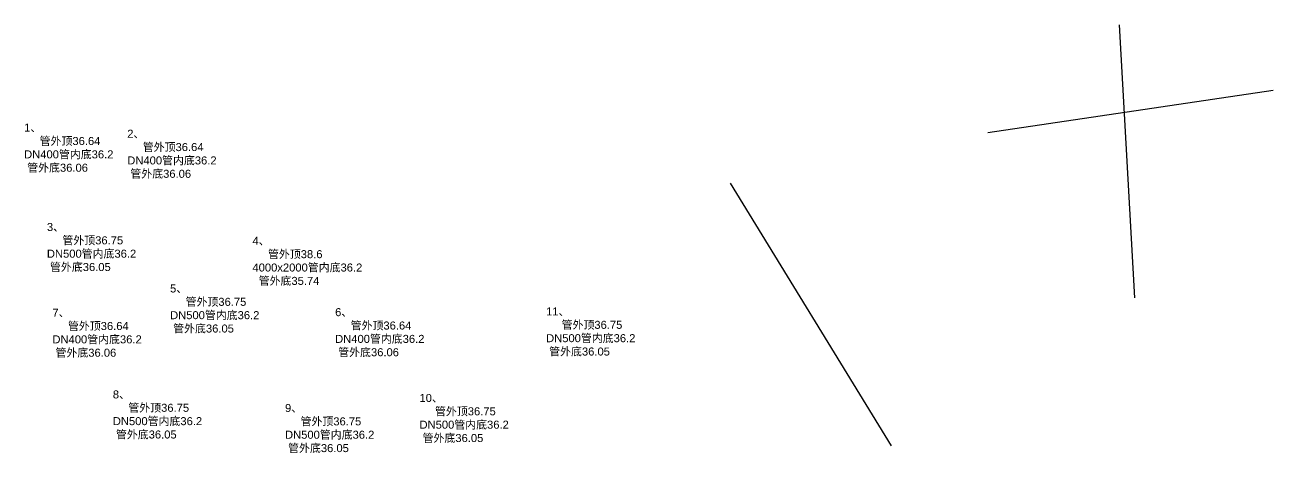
# Model space of a CAD drawing. Header units: millimetres. Extents: x 2388 to 3256, y 1546 to 1800.
# Drawn here: x 2387.5 to 2777.4, y 1546.3 to 1679.9 of the extents above; entities that cross this region are included whole.
import ezdxf

# ---------------------------------------------------------------- set-up
doc = ezdxf.new("R2010")
doc.units = ezdxf.units.MM
doc.layers.add('zl-重力流管底高程', color=7, linetype='Continuous')
doc.styles.get("Standard").update_dxf_attribs({"font": 'arial.ttf'})

msp = doc.modelspace()

# ---------------------------------------------------------------- linework, layer by layer
for points in [[(2729.25, 1679.85), (2734.09, 1594.66)], [(2688.25, 1646.29), (2777.35, 1659.52)], [(2607.77, 1630.44), (2658.13, 1548.48)]]:
    msp.add_lwpolyline(points)

# ---------------------------------------------------------------- texts
at = {"char_height": 2.5, "attachment_point": 1}
for s, insert in [('1、^J     管外顶36.64^JDN400管内底36.2^J 管外底36.06', (2387.27, 1649.06)), ('2、^J     管外顶36.64^JDN400管内底36.2^J 管外底36.06', (2419.49, 1647.17)), ('3、^J     管外顶36.75^JDN500管内底36.2^J 管外底36.05', (2394.39, 1618.07)), ('4、^J     管外顶38.6^J4000x2000管内底36.2^J  管外底35.74', (2458.59, 1613.75)), ('5、^J     管外顶36.75^JDN500管内底36.2^J 管外底36.05', (2432.86, 1598.88)), ('7、^J     管外顶36.64^JDN400管内底36.2^J 管外底36.06', (2396.11, 1591.33)), ('6、^J     管外顶36.64^JDN400管内底36.2^J 管外底36.06', (2484.41, 1591.48)), ('8、^J     管外顶36.75^JDN500管内底36.2^J 管外底36.05', (2414.98, 1565.81)), ('10、^J     管外顶36.75^JDN500管内底36.2^J 管外底36.05', (2510.76, 1564.71)), ('9、^J     管外顶36.75^JDN500管内底36.2^J 管外底36.05', (2468.76, 1561.57))]:
    msp.add_mtext(s, dxfattribs=dict(at, insert=insert))
at = {"layer": 'zl-重力流管底高程', "insert": (2550.3, 1591.7), "char_height": 2.5, "attachment_point": 1}
msp.add_mtext('11、^J     管外顶36.75^JDN500管内底36.2^J 管外底36.05', dxfattribs=at)

doc.saveas('drawing.dxf')
